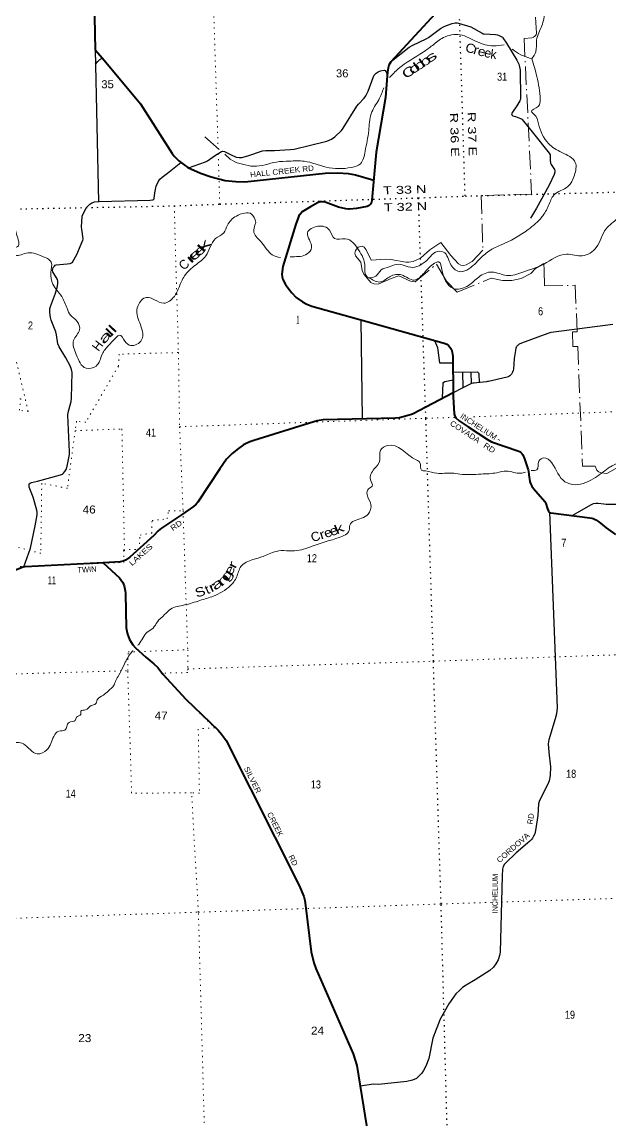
# Model space of a CAD drawing. Header units: feet. Extents: x 489137 to 739700, y 189004 to 379547.
# Drawn here: x 678686 to 691554, y 287687 to 311700 of the extents above; entities that cross this region are included whole.
import ezdxf
from ezdxf.enums import TextEntityAlignment as Align

# ---------------------------------------------------------------- set-up
doc = ezdxf.new("R2010")
doc.units = ezdxf.units.FT
doc.header["$LTSCALE"] = 80
doc.linetypes.add('DOT_DASHED', pattern=[7.7, 5, -1.2, 0.3, -1.2])
doc.linetypes.add('DOTTED', pattern=[1.5, 0.3, -1.2])
for name, color, linetype, lineweight in [('26', 7, 'Continuous', 40), ('29', 7, 'Continuous', 25), ('39', 7, 'Continuous', 13), ('44', 7, 'DOT_DASHED', 13), ('6', 7, 'DOTTED', 25), ('7', 7, 'DOTTED', 13)]:
    doc.layers.add(name, color=color, linetype=linetype, lineweight=lineweight)
for name, color, linetype in [('27', 7, 'Continuous'), ('30', 7, 'Continuous'), ('41', 7, 'Continuous')]:
    doc.layers.add(name, color=color, linetype=linetype)

msp = doc.modelspace()

# ---------------------------------------------------------------- linework, layer by layer
at = {"layer": '26'}
for points in [[(674323.75, 317857.25), (680149.64, 314467.25), (680183.23, 314437.58), (680206.55, 314402.7), (680220.33, 314351.92), (680291.14, 311093.72)], [(687986.14, 312162.2), (686757.76, 310827.13), (686715.85, 310756.43), (686699.41, 310698.67), (686685.27, 310601.85), (686676.18, 310520.75), (686678.11, 310522.84), (686643.2, 310049.06), (686439.56, 308850.23), (686345.06, 307806.86), (686337.6, 307761.58), (686311.34, 307714.87), (686285.08, 307685.67), (686241.43, 307665.73), (686009.28, 307620.83), (685856.17, 307606.84), (685832.82, 307606.84), (685774.47, 307612.68), (685611.07, 307653.56), (685322.21, 307758.66), (685252.03, 307768.56), (685208.41, 307767.42), (685164.65, 307755.74), (685002.29, 307654.35), (684817.43, 307545.53), (684779.5, 307507.58), (684754.78, 307479.65), (684726.98, 307419.99), (684681.71, 307275.03)], [(680291.14, 311093.72), (680445.11, 310907.37), (681276.95, 309911.25), (681970.07, 308820.35), (682016.63, 308769.04), (682118.06, 308660.88), (682231.9, 308573.55), (682317.54, 308517.78), (682592.21, 308390.85), (682827.66, 308311.55), (683132.35, 308233.61), (683366.5, 308209.04), (683561.34, 308204.2), (685323.85, 308394.73), (685593.95, 308402.68), (685822.72, 308389.63), (685981, 308360.91), (686384.1, 308237.89)], [(684681.71, 307275.03), (684394.35, 306354.35), (684371, 306185.02), (684376.84, 306123.71), (684397.26, 306065.32), (684452.7, 305957.29), (684511.06, 305878.46), (684587.93, 305775.36), (684686.13, 305674.09), (684820.89, 305580.01), (684919.55, 305531.03), (685027.83, 305488.71), (686046.22, 305201.19), (687923.44, 304677.06), (687981.79, 304650.78), (688016.43, 304627.72), (688057.65, 304583.63), (688085.15, 304538.31), (688101.42, 304478.52), (688116.02, 304387.07), (688123.62, 303592.65)], [(688123.62, 303592.65), (687227.72, 303124.45), (687159.73, 303101.92), (687024.12, 303062.6), (686943.2, 303044.74), (686855.79, 303036.19), (685279.09, 302996.21), (685146.46, 302977.84), (684975.23, 302928.46), (683761.79, 302548.51), (683674.07, 302515.22), (683594.4, 302481.06), (683534.65, 302449.74), (683426.54, 302372.87), (683287.12, 302261.84), (683164.19, 302138.79), (683018.66, 301931.5), (682534.57, 301198.52), (682497.59, 301155.81), (682442.52, 301104.59), (682196.8, 300936.01), (681736.52, 300628.27), (681669.63, 300569.34), (681569.08, 300468.64), (681044.24, 299999), (680954.06, 299930.21), (680902.85, 299907.43), (680836.54, 299892.4), (680461.87, 299872.75)], [(688123.62, 303592.65), (688124.48, 303502.98), (688140.26, 303130.02), (688159.07, 303080.78), (688182.41, 303042.82), (688252.82, 302974.65), (688447.02, 302846.53), (688871.01, 302572.77), (688962.95, 302520.28), (689538.68, 302321.43), (689570.57, 302303.45), (689601.2, 302281.55), (689623.09, 302261.11), (689642.05, 302231.92), (689682.1, 302149.03), (689763.72, 301903.68), (689768.98, 301877.19), (689779.91, 301797.62), (689795.09, 301654.46), (689802.53, 301630.48), (689817.86, 301591.8), (689844.12, 301550.92), (689881.56, 301496.11), (690123.51, 301210.06), (690142.47, 301182.33), (690149.7, 301166.78), (690186.24, 301052.4), (690208.14, 301003.37), (690223.12, 300979.69), (690226.98, 300977.1)], [(690226.98, 300977.1), (690238.76, 300969.2), (690259.19, 300964.82), (691111.92, 300858.98), (691158.61, 300850.23), (691185.61, 300841.54), (691215.5, 300828.33), (691246.14, 300810.81), (691311.29, 300767.43), (691469.25, 300637.97), (691674.33, 300488.93)], [(680461.87, 299872.75), (678758.5, 299783.44), (678710.62, 299775.06), (678650.87, 299755.13), (678494, 299686.85), (678249.69, 299578.62), (678192.44, 299556.6), (678081.83, 299524.53), (677976.55, 299508.25), (676676.57, 299452.22), (676600.9, 299457.63), (676418.86, 299499.25), (675042.2, 299882.59), (674867.37, 299898.81)], [(680461.87, 299872.75), (680818.93, 299544.48), (680858.76, 299496.08), (680890.06, 299444.83), (680922.47, 299366.54), (680946.96, 299262.63), (680952.65, 299202.84), (680948.85, 299197.9), (680966.49, 298447.41), (680978.27, 298374.37), (680992.49, 298314.58), (681042.36, 298193.78), (681111.99, 298081.13), (681168.04, 298010.63), (681393.25, 297806.92), (681574.34, 297664.05), (681657.43, 297584.46), (681769.55, 297441.2), (682273.69, 296888.36), (682979.86, 296213.76), (683055.28, 296128.12), (683121.34, 296039.27), (683152.02, 295988.62), (684752.09, 292814.21), (684853.69, 292573.63), (684879.07, 292489.71), (684891.1, 292379.15), (685017.34, 291362.1), (685072.49, 291123.85), (685115.22, 291000.75), (685933.96, 289136.45), (686011.85, 288882.88), (686085.75, 288424.17), (686471.28, 286031.22)]]:
    msp.add_lwpolyline(points, dxfattribs=at)
at = {"layer": '29'}
for p, q in [((680291.14, 311093.72), (680363.36, 307770.48)), ((686098.4, 305186.62), (686131.3, 303017.82)), ((688327.16, 304042.81), (688335.72, 303698.14)), ((688507.15, 304046.22), (688515.98, 303787.79))]:
    msp.add_line(p, q, dxfattribs=at)
for points in [[(686774.71, 310845.55), (687158.76, 311146.7), (687241.79, 311196.34), (687532.41, 311329.55), (687583.3, 311363.4), (687847.03, 311558.95), (687907.41, 311595.2), (687974.15, 311621.6), (688101.27, 311665.27), (688161.99, 311678.55), (688205.47, 311680.91), (688237.88, 311676.66), (688511.17, 311593.27), (688752.05, 311454.53), (688778.61, 311443.14), (688800.87, 311438.55), (689043.64, 311423.68), (689093.57, 311416.56), (689127.72, 311405.17), (689171.36, 311384.28), (689196.88, 311367.77), (689211.2, 311350.11), (689288, 311235.3), (689515.99, 310866.78), (689554.62, 310774.86), (689573.59, 310717.91), (689583.82, 310642.78), (689592.56, 310023.06), (689588.77, 309993.64), (689583.21, 309976.71), (689516.15, 309865.69), (689419.91, 309728.79), (689406.63, 309706.97), (689400.93, 309688.92), (689403.42, 309668.53), (689412.32, 309658.56), (689423.7, 309649.06), (689487.42, 309630.7), (689596.36, 309592.1), (689612.49, 309582.62), (689630.84, 309566.41), (689878.99, 309261.08), (690223.42, 308830.81), (690241.3, 308797.72), (690246.19, 308779.55), (690245.22, 308676.74), (690251.88, 308612.49), (690262.35, 308584.42), (690340.71, 308471.74), (690348.65, 308441.62), (690344.85, 308413.14), (690328.04, 308364.39), (690220.45, 308133.06), (689942.05, 307628.14), (689811.82, 307410.26)], [(680298.09, 310773.86), (680347.86, 310834.65), (680391.66, 310875.96), (680414.26, 310891.61), (680445.08, 310909.87)], [(682326.68, 308511.83), (682698.64, 308638.09), (682748.91, 308664.03), (682898.81, 308773.51), (683049.23, 308866.87), (683074.31, 308873.51), (683117.81, 308868.94), (683249.25, 308800.26), (683374.08, 308740.61), (683435.16, 308733.22), (683495.51, 308736.81), (683631.72, 308773.47), (683950.87, 308881.1), (684023.67, 308890.28), (684209.37, 308891.85), (684554.09, 308908.33), (684645.29, 308919.07), (685359.79, 309092.14), (685461.14, 309139.29), (685528.23, 309190.08), (685679.29, 309325.84), (685715.39, 309374.71), (686011.37, 309860.72), (686048.13, 309906.16), (686175.18, 310035.13), (686212.48, 310088.54), (686263.13, 310187.15), (686368.49, 310487.03), (686394.63, 310536.59), (686436.37, 310582.16), (686478.11, 310612.53), (686529.25, 310635.19), (686610.92, 310642.91), (686631.79, 310637.22), (686648.87, 310620.13), (686679.91, 310565.14)], [(680373.19, 307770.74), (681494.81, 307800.62), (681550.75, 307812.23), (681569.72, 307823.62), (681578.29, 307841.49), (681592.45, 307965.03), (681624.18, 308107.28), (681666.48, 308203.32), (681706.33, 308260.28), (681755, 308307.01), (681869.31, 308393.22), (682165.39, 308624.57)], [(678725.39, 299781.7), (678873.62, 300195.46), (678977.87, 300678.54), (679017.83, 300924.48), (679019.73, 300970.05), (679013.21, 301020.7), (678929.16, 301308.8), (678856.71, 301488.26), (678845.17, 301530.1), (678841.38, 301564.27), (678845.17, 301596.54), (678868.66, 301617.79), (678892.61, 301628.82), (679022.8, 301658.78), (679532, 301797.78), (679571.84, 301814.86), (679587.02, 301824.36), (679624.97, 301866.12), (679655.33, 301911.68), (679676.48, 301985.33), (679723.63, 302243.92), (679726.79, 302301.71), (679691.38, 303103.93), (679698.93, 303160.68), (679763.48, 303403.89), (679769.28, 303481.7), (679782.45, 304034.2), (679771.46, 304099.37), (679744.5, 304178.49), (679648.18, 304351.97), (679501.65, 304596.15), (679474.6, 304661.58), (679444.72, 304861.95), (679425.82, 304920.47), (679326.48, 305181.87), (679308.12, 305237.85), (679292.94, 305344.16), (679296.25, 305429.21), (679310.02, 305475.17), (679418.53, 305767.95), (679461.8, 305921.32), (679469.39, 305985.87), (679469.39, 306031.43), (679461.8, 306065.61), (679363.14, 306232.67), (679353.96, 306264.52), (679359.35, 306299.12), (679372.63, 306331.39), (679395.4, 306361.77), (679412.47, 306378.86), (679432.68, 306390.02), (679678.43, 306407.54), (679744.5, 306420.62), (679772.96, 306432.01), (679790.21, 306447.25), (679883.62, 306617.6), (680019.6, 306925.63), (680024.11, 306954.87), (679994.99, 307167.93), (679991.15, 307216.1), (680002.53, 307451.51), (680014.72, 307493.48), (680101.2, 307645.17), (680123.96, 307671.75), (680169.5, 307715.41), (680213.13, 307745.79), (680270.05, 307764.77), (680377.23, 307770.86)], [(691617.61, 305083.23), (690321.14, 304919.91), (690254.42, 304906.79), (690190.23, 304887.64), (689617.9, 304673.6), (689565.06, 304651.27), (689540.39, 304635.13), (689527.11, 304624.69), (689511.01, 304607.8), (689503.39, 304594.32), (689494.86, 304574.38), (689481.61, 304518.1), (689459.06, 304341.83), (689442.38, 304109.22), (689436.04, 304075.07), (689422.76, 304042.8), (689397.5, 303998.87), (689360.15, 303961.16), (689337.38, 303945.98), (689300.69, 303933.37), (688891.52, 303837.76), (688869.69, 303834.92), (688847.64, 303832.89), (688640.41, 303810.47), (688578.46, 303803.59), (688549.99, 303798.85), (688521.92, 303790.75), (688335.72, 303698.14), (688123.62, 303592.65)], [(687712.13, 304736.06), (687775.89, 304580.08), (687789.09, 304522.31), (687824.33, 304244.85), (688117.37, 304245.69)], [(688119.35, 304038.86), (688650.85, 304048.95), (688660.99, 304043.75), (688671.43, 304033.31), (688677.12, 304024.77), (688680.46, 304007.46), (688688.75, 303813.95)], [(687890.7, 303470.93), (687904.84, 303805.01), (687918.19, 303826.37), (687940.04, 303840.39), (688120.95, 303872.13)], [(690723.08, 300907.24), (691145.54, 301149.5), (691194.87, 301168.48), (691240.19, 301176.65), (691293.53, 301179.88), (691416.39, 301159.77), (691471.88, 301153.3), (691787.93, 301158.9)], [(690226.98, 300977.1), (690395.37, 296700.5), (690382.8, 296570.34), (690354.68, 296461.1), (690212.04, 296004.58), (690200.88, 295911.51), (690212.82, 295730.22), (690247.49, 295408.33), (690241.47, 295220.45), (690219.62, 295104.7), (690193.02, 295033.3), (690022.3, 294706.01), (690001.43, 294652.86), (689990.93, 294603.34), (689970.99, 294346.41), (689925.54, 294018.76), (689905.21, 293946.81), (689880, 293893.46), (689853.44, 293849.8), (689834.47, 293819.42), (689799.5, 293782.14), (689498.74, 293530.85), (689263.37, 293303.02), (689242.35, 293280.9), (689214.04, 293232.78), (689199.42, 293172.63), (689190.08, 293025.01), (689151.44, 291355.17), (689137.39, 291287.66), (689105.9, 291191.9), (689056.48, 291105.58), (689003.44, 291028.63), (688925.91, 290960.35), (688605.55, 290752.87), (688403.89, 290633.74), (688328, 290588.17), (688257.68, 290522.35), (688176.21, 290443.89), (688026.93, 290228.77), (687837.9, 289894.07), (687677.71, 289479.5), (687585.12, 289034.69), (687523.54, 288868.13), (687474.21, 288769.41), (687432.14, 288709.15), (687364.16, 288636.52), (687318.63, 288598.55), (687231.35, 288560.58), (687108.78, 288531.85), (686489.03, 288466.69), (686377.89, 288469.39), (686085.75, 288424.17)]]:
    msp.add_lwpolyline(points, dxfattribs=at)
at = {"layer": '39'}
msp.add_line((683003.78, 308914.61), (682684.74, 309188.06), dxfattribs=at)
for points in [[(689898.17, 316364.79), (689783.57, 316282.7), (689822.75, 316184.91), (689968.65, 316025.63), (690011.93, 315857.3), (689926.85, 315731.65), (689736.42, 315483.79), (689716.92, 315323.71), (689779.11, 315129.68), (689737.9, 315021.47), (689688.52, 314848.4), (689666.1, 314649.88), (689590.69, 314469.99), (689582.92, 314322.38), (689674.99, 314072.69), (689674.69, 313876.83), (689669.53, 313777.74), (689765.04, 313411.05), (689912.95, 312702.65), (690075.16, 312469.14), (690166.69, 312237.61), (690135.45, 311927.78), (690059.85, 311616.65), (689946.02, 311302.38), (689929.24, 311049.51), (689840.96, 310895.5)], [(674423.44, 314621.79), (674593.94, 314433.18), (674790.53, 314196.65), (674912, 313976.08), (674995.48, 313881.61), (675200.96, 313685.71), (675248.27, 313517.49), (675128.75, 313465.54), (675022.09, 313387.72), (675020.31, 313173.64), (675167.58, 313036.62), (675303.52, 312941.66), (675344.48, 312714.7), (675404.3, 312532.72), (675598.64, 312372.84), (675740.15, 312225.55), (675763.16, 312060.66), (675894.47, 311985.75), (676018.32, 311821.79), (676141.7, 311742.62), (676272.01, 311564.72), (676343.44, 311330.57), (676421.94, 311199.61), (676493.91, 311084.61), (676688.96, 311037.82), (676769.71, 310830.2), (676875.23, 310603.11), (676772.31, 310535.49), (676743.02, 310433.68), (676895.03, 310409.86), (677128.92, 310277.39), (677344.24, 310295.8), (677429.97, 310193.31), (677381.59, 310123.25), (677308.73, 309993.92), (677356.39, 309813.6), (677477.22, 309752.52), (677505.74, 309880.56), (677628.22, 309968.94), (677872.01, 309842.81), (677945.46, 309540.08), (678032.19, 309403.3), (678151, 309204.87), (678194.51, 309028.47), (678301.82, 308672.21), (678275.67, 308326.19), (678300.33, 308036.16), (678434.91, 307644.36), (678569.24, 307054.69), (678614.36, 306892.46), (678599.3, 306787.03), (678462.94, 306758.81), (678509.36, 306620.86), (678774.96, 306644.78), (679117.81, 306580.1), (679325.43, 306448.88), (679320.04, 306220.56), (679363.85, 305965.42), (679555.34, 305696.43), (679671.83, 305439.38), (679753.05, 305284.27), (679896.17, 305151.16), (679945.97, 304966.86), (679815.54, 304736.91), (679872.98, 304429.67), (680089.61, 304129.11), (680308.2, 304173.87), (680443.73, 304436.27), (680579.38, 304625.99), (680751.67, 304804.67), (680814.81, 304852.96), (680939.84, 304717.3), (681069.68, 304624.18), (681304.09, 304748.14), (681320.82, 304934.38), (681207.23, 305298.53), (681225.55, 305498.95), (681411.95, 305678.05), (681586.96, 305626.63), (681790.96, 305549.81), (682020.58, 305699.88), (682174.49, 306023.4), (682245.46, 306148.64), (682480.65, 306383.67), (682708.78, 306584.17), (682923.64, 306961.96), (683101.44, 307090.32), (683183.38, 307254.25), (683377.18, 307455.76), (683708.77, 307499.79), (683802.98, 307314.77)], [(689235.95, 311197.39), (689007.52, 311178.02), (688643.8, 311266.32), (688272.13, 311418.99), (687906.75, 311357.83), (687667.65, 311187.29), (687462.22, 311037.93), (686920.1, 310674.8), (686731.6, 310488.12)], [(689840.96, 310895.5), (689602.33, 310983.41), (689415.23, 311104.11)], [(689840.96, 310895.5), (689951.17, 310509.04), (690024.5, 310004.4), (689982.53, 309853.76), (689834.55, 309740.41), (689888.56, 309687.47), (689987.62, 309474.33), (690206.15, 309040.56), (690500.32, 308847.26), (690793.19, 308629.69), (690775.29, 308346.5), (690629.2, 308099.94), (690327.91, 307917.49), (690209.57, 307687.89), (690061.65, 307435.22), (689764.98, 307164.07), (689157.76, 306819.22), (688998.46, 306747.93), (688763.45, 306575.5), (688464.82, 306302.26), (688285.18, 306236.44), (688072.94, 306387.72), (687909.31, 306669.64), (687737.92, 306666.65), (687588.51, 306533.06), (687419.13, 306392.83), (687229.24, 306332.76), (686874.23, 306399.1), (686720.5, 306344.13), (686546.91, 306278.48), (686425.79, 306143.7), (686284.42, 306101.62)], [(686601.15, 310259.42), (686492.05, 310000.02), (686325.57, 309692.3), (686273.87, 309323.31), (686194.3, 308872.75), (686091.32, 308601.21), (685897.99, 308520.85), (685343.01, 308526.83), (684863.15, 308654.13), (684536.24, 308656.68), (684254.39, 308636.32), (683754.73, 308544.98), (683509.66, 308589.65), (683289.45, 308669.76), (683122.99, 308812.43)], [(686291.98, 306097.38), (686534.46, 306015.63), (686744.75, 306136.87), (686993.07, 306167.54), (687267.65, 306055.25), (687483.04, 306208.94), (687685.09, 306404.64), (687800.58, 306456.48), (687881.33, 306248.86), (688171.17, 305859.58), (688453.23, 305935.96), (688679.91, 306122.8), (688969.23, 306232.22), (689292.28, 306154.84), (689645.09, 306231.79), (690104.03, 306404.72), (690603.93, 306625.29), (690946.01, 306586.83), (691251.34, 306769.4), (691467.38, 307175.49), (691710.75, 307406.73), (691850.91, 307580.43), (692165.9, 307708.77), (692275.93, 307671.6), (692286.42, 307383.18), (692273.32, 307142.53), (692263.65, 306372.99), (692248.82, 305847.6), (692319.25, 305579.1), (692809.84, 304880.72), (692953.6, 304519.48), (692930.48, 304001.92), (692775.14, 303795.47), (692592.78, 303822.44), (692534.92, 303800.56), (692547.72, 303570.76), (692431.04, 303490.62), (692357.23, 303324.92), (692169.06, 303275), (692080.13, 303211.82), (692196.68, 303090.05), (692286.91, 302765.6), (692181.02, 302524.26), (691920.16, 302270.3), (691722.5, 302062.61), (691560.39, 301974.43)], [(683802.98, 307314.77), (683763.02, 307095.54), (683935, 306872.42), (684162.66, 306608.52), (684342.34, 306546.55)], [(684553.67, 306560.72), (684607.78, 306565), (684928.76, 306626.89), (685023.44, 306768.97), (684933.38, 307087.37), (685163.12, 307233.4), (685415.86, 307145.9), (685524.11, 306963.31), (685760.31, 306958.11), (686051.82, 306718.29), (686189.59, 306354.85), (686230.44, 306131.92), (686291.98, 306097.38)], [(689704.36, 301858.13), (689600.88, 301830.96), (689288.74, 301880.39), (689077.97, 301843.94), (688731.86, 301813.62), (688265.87, 301812.11), (688093.7, 301835.34), (687766.98, 301831.84), (687515.37, 301881.02), (687426.08, 301898.6), (687395.02, 302063.25), (687314.63, 302121.47), (686685.9, 302440.27), (686531.58, 302336.82), (686515.8, 302118.3), (686394.38, 301924.96), (686312.57, 301688.35), (686348.97, 301548.08), (686271.95, 301491.31), (686237.27, 301367.14), (686322.28, 301151.56), (686260.03, 300935.72), (686115.37, 300846.69), (685857.48, 300697.82), (685844.79, 300580.34), (685627.38, 300426.59), (685079.75, 300251.07), (684703.76, 300139.12), (684248.26, 300123.78), (684092.58, 300066.73), (683963.04, 300012.46), (683741.13, 299943.38), (683477.24, 299792.31), (683383.15, 299561.4), (683243.47, 299371.56), (682874.89, 299144.74), (682581.12, 299049.33), (682241.06, 298950.55), (681939.05, 298860.95), (681807.43, 298740), (681648.72, 298579.89), (681555.82, 298445.93), (681427.41, 298353.34), (681241.48, 298089.46), (681218.39, 298062.97)], [(691553.59, 301974.89), (691233.68, 301739.4), (690792.47, 301581.12), (690562.56, 301647.09), (690278.17, 302056.71), (690103.39, 302168.71), (689998.63, 302094.98), (689953.69, 301907.91), (689825.62, 301894.29)], [(681115.07, 297957.87), (681061.72, 297890.37), (680914.04, 297629.63), (680805.25, 297418.49), (680740.15, 297299.48), (680700.66, 297201.41), (680573.43, 297068.47), (680467.07, 296980.56), (680334.86, 296879.77), (680297.28, 296785.8), (680201.41, 296752.71), (680079.16, 296656.26), (679973.04, 296628.92), (679973.16, 296556.24), (679882.09, 296497.04), (679851.91, 296425.49), (679715.97, 296383.16), (679666.17, 296292.86), (679626.09, 296214.96), (679495.6, 296192.98), (679382.01, 296076.59), (679231.24, 295783.45), (679022.02, 295694.55), (678716.99, 295913.78), (678448.13, 295932.17), (678126.03, 295839.97), (677690.39, 295766.65), (677262.82, 295693.58), (676995.32, 295528.27), (676718.62, 295263.75), (676475.67, 294949.75), (676291.64, 294758.61), (675998.35, 294715.71), (675659.06, 294728), (675285.31, 294676.69), (675123.64, 294617.44), (675029.19, 294517.21)]]:
    msp.add_spline(points, degree=3, dxfattribs=at)
at = {"layer": '44'}
for points in [[(689924.02, 311805.24), (689941.26, 311454.53), (689934.29, 311415.98), (689909.59, 311386.77), (689878.16, 311364.31), (689845.58, 311354.84), (689672.5, 311341.7), (689837.69, 307936.82), (688736.63, 307901.78), (688769.22, 306709.06), (688535.01, 306462), (688406.58, 306386.36), (688357.19, 306372.89), (688291.43, 306382.21), (688240.45, 306413.32), (688072.98, 306589.77), (687849.94, 306877.94), (687611.02, 306715.52), (687404.85, 306537.91), (687243.68, 306462.74), (687149.39, 306444.77), (687087.08, 306443.83), (686756.23, 306506.8), (686651, 306512.16), (686329.13, 306488.24), (686218.94, 306717.14), (686175.07, 306777.23), (686127.62, 306797.23), (686040.37, 306772.74), (685981.43, 306700.09), (685968.53, 306646.94), (685983.02, 306587.11), (686102.47, 306447.29), (686128.42, 306266.39), (686166.09, 306188.68), (686320.39, 306003.55), (686381.61, 305973.03), (686476.87, 305967.76), (686765.52, 306089.25), (686928.99, 306150.55), (687189.51, 306033.6), (687287.11, 306018.58), (687757.56, 306406.62), (687882.68, 306191.32), (687972.77, 306028.59), (688207.99, 305790.76), (688952.1, 306098.78), (689201.82, 306049.57), (689405.59, 306049.4), (689606.04, 306089.67), (689822.39, 306200.96), (689925.93, 306306.94), (690029.69, 306377.37), (690108.01, 306417.23)], [(690108.01, 306417.23), (690108.01, 306417.23), (690115, 306274.04), (690117.6, 305927.02), (690788.49, 305941.58), (690788.49, 305941.58), (690834.53, 304923.97), (690730.63, 304923.62), (690742.48, 304604.99), (690845.67, 304606.05), (690951.54, 301983.09), (691228.54, 301985.72), (691260.99, 301895.27), (691302.62, 301859.92), (691358.75, 301839.71), (691483.19, 301823.05), (691728.74, 301967.5)]]:
    msp.add_lwpolyline(points, dxfattribs=at)
at = {"layer": '6'}
msp.add_line((687411.23, 306384.14), (687361.89, 307853.2), dxfattribs=at)
for points in [[(688383.41, 307894.99), (688216.84, 313217.58), (688070.95, 318522.59), (687930.94, 323833.83), (687768.34, 329158.55), (687692.16, 332065.37)], [(675954.92, 307514.31), (678051.55, 307600.92), (682017.19, 307679.77), (683014.65, 307716.82), (687361.89, 307853.2), (688387.5, 307893.09), (692695.08, 308006.1), (693690.52, 308043.1), (694152.08, 308056.51)], [(688033.77, 286079.35), (688000.43, 287095.2), (687856.2, 292412.38), (687688.03, 297720.78), (687523.83, 303031.32), (687418.89, 306156.07)]]:
    msp.add_lwpolyline(points, dxfattribs=at)
at = {"layer": '7'}
for points in [[(683014.65, 307716.82), (682847.6, 313055.55), (682688.8, 318388.46), (682564.25, 323722.36), (682446.17, 329042.31), (682390.63, 331902.24)], [(682017.19, 307679.77), (682109.5, 304471.46), (682135.03, 302848.53), (682211.24, 301010.98)], [(678051.55, 307600.92), (678061.78, 306086.6), (677615.57, 305962.57), (677771.67, 305387.51), (677963.52, 304488.35), (678484.48, 304608.49), (678822.95, 303182.47), (678630.9, 303207.7), (678663.59, 303456.53), (678150.81, 303538.57), (678068.9, 303031.31), (678023.18, 303557.07), (677452.48, 303550.59), (677481.85, 302689.12)], [(682109.5, 304471.46), (680815.46, 304435.89), (680794.96, 304172.76), (680082.61, 302946.43), (679882.3, 302966.86), (679849.99, 302761.95), (679681.25, 301502.95)], [(688567.72, 303066.02), (692841.96, 303216.09), (697548.2, 303354.82)], [(682135.03, 302848.53), (687531.83, 303033.57), (688207.26, 303054.73)], [(679849.99, 302761.95), (680873.38, 302800.38), (680929.18, 300135.73)], [(679681.25, 301502.95), (679119.26, 301611.83), (679119.26, 301611.83), (679097.72, 300080.43), (678473.73, 300240.02), (678441.35, 300586.43), (678255.86, 300588.07)], [(678255.86, 300588.07), (678276.68, 300077.3), (678289.73, 299774.23), (680917.1, 299879.97), (680911, 300157.34), (681245.58, 300167.05), (681272.66, 300480.86), (681525.67, 300520.52), (681531.71, 300795.35), (681861.43, 300833.2), (681894.63, 301007.84), (682211.24, 301010.98)], [(682211.24, 301010.98), (682312.74, 297970.55), (682312.92, 297552.52), (682313.28, 297471.75), (681760.9, 297459.75), (682232.85, 296927.79), (682901.43, 296267.05), (682543.2, 296238.46), (682570.26, 294837.72), (682396.69, 294840.76), (681085.57, 294837), (681000.8, 297514.41), (681008.98, 297922.58), (682312.74, 297970.55)], [(682312.92, 297552.52), (687688.03, 297720.78), (692987.96, 297907.05), (698343.44, 298056.56), (699043.13, 298066.79)], [(674945.12, 297330.06), (676993.96, 297395.99), (681000.8, 297514.41)], [(682715.99, 285901.66), (682694.56, 286904.72), (682546.01, 292231.87), (682396.69, 294840.76)], [(675107.47, 291966.97), (677215.49, 292056.83), (682544, 292231.81), (687856.2, 292412.38), (693156.67, 292580.49), (698501.06, 292764.01), (701493.38, 292877.18)]]:
    msp.add_lwpolyline(points, dxfattribs=at)

# ---------------------------------------------------------------- texts
at = {"layer": '27', "width": 1.1}
msp.add_text('HALL CREEK RD', height=120, rotation=6.073, dxfattribs=at).set_placement((683684.27, 308300.36))
at = {"layer": '27'}
for s, rotation, p in [('INCHELIUM', 327.151, (688644.86, 302802.12)), ('CREEK', 296.751, (684172.6, 294127.64))]:
    msp.add_text(s, height=120, rotation=rotation, dxfattribs=at).set_placement(p, align=Align.CENTER)
for s, rotation, width, p in [('COVADA', 326.586, 1.1, (688349.59, 302688.32)), ('-', 330.277, 1.55, (689096.02, 302523.59)), ('RD', 327.151, 1.15, (688882.31, 302335.83)), ('RD', 34.453, 1.15, (682094.99, 300640.8)), ('LAKES', 41.823, 1.2, (681326.53, 300003.02)), ('TWIN', 3.001, 0.9, (680112.04, 299667.61)), ('SILVER', 296.751, 1.1, (683678.86, 295098.94)), ('RD', 296.751, 1.05, (684567.1, 293339.7))]:
    msp.add_text(s, height=120, rotation=rotation, dxfattribs=dict(at, width=width)).set_placement(p, align=Align.CENTER)
at = {"layer": '30'}
for s, rotation, width, p in [('RD', 81.845, 0.9, (689874.64, 294266.31)), ('CORDOVA', 41.446, 1.1, (689472.01, 293597.33)), ('INCHELIUM', 89.501, 0.95, (689098.17, 292638.13))]:
    msp.add_text(s, height=120, rotation=rotation, dxfattribs=dict(at, width=width)).set_placement(p, align=Align.CENTER)
at = {"layer": '41'}
for s, rotation, width, p in [('C', 339.852, 1.1, (688465.64, 311033.5)), ('s', 36.013, 1.95, (687688.36, 310856.15)), ('r', 344.788, 1.2, (688598.22, 310993.54)), ('e', 344.788, 1.1, (688722.4, 310958.44)), ('o', 34.142, 1.6, (687320.4, 310607.95)), ('b', 32.952, 1.65, (687429.89, 310677.64)), ('b', 34.619, 1.7, (687560.34, 310765.42)), ('C', 34.142, 1.45, (687197.23, 310524.43)), ('k', 48.75, 2.1, (682741.33, 306742.63)), ('e', 41.207, 1.9, (682535.69, 306545.09)), ('e', 41.417, 1.9, (682642.6, 306635.4)), ('r', 42.6, 2.15, (682448.59, 306466.86)), ('l', 46.394, 1.8, (680675.66, 304850.36)), ('l', 46.349, 1.8, (680743.42, 304923.09)), ('a', 47.712, 2, (680576.34, 304747)), ('e', 18.106, 1.15, (685536.13, 300480.92)), ('k', 24.477, 1.5, (685665.59, 300531.88)), ('C', 17.436, 1.05, (685138.43, 300353.36)), ('r', 17.436, 1.25, (685282.64, 300398.65)), ('e', 18.106, 1.15, (685410.39, 300439.81)), ('g', 57.844, 1.7, (683243.92, 299549.23)), ('e', 64.653, 1.35, (683320.09, 299672.32)), ('r', 65.203, 1.5, (683385.54, 299790.11)), ('a', 35.458, 1.75, (683012.39, 299333.31)), ('n', 40.047, 1.95, (683149.54, 299430.38)), ('S', 18.727, 1.25, (682616.83, 299144.29)), ('t', 22.872, 1.15, (682777.27, 299198.38)), ('r', 25.992, 1.5, (682887.18, 299253.08))]:
    msp.add_text(s, height=200, rotation=rotation, dxfattribs=dict(at, width=width)).set_placement(p, align=Align.CENTER)
for s, rotation, p in [('e', 347.924, (688860.67, 310924.54)), ('k', 353.549, (688994.66, 310893.03)), ('C', 44.371, (682300.43, 306324.66)), ('H', 53.076, (680420.07, 304558.71))]:
    msp.add_text(s, height=200, rotation=rotation, dxfattribs=at).set_placement(p, align=Align.CENTER)
at = {"layer": '44', "width": 0.85}
msp.add_text('COLVILLE', height=400, rotation=278.762, dxfattribs=at).set_placement((691522.03, 313199.98))
at = {"layer": '6', "width": 1.35}
for s, rotation, p in [('R 36 E', 271.792, (688049.68, 309713.07)), ('R 37 E', 271.792, (688434.49, 309730.12)), ('T 33 N', 1.797, (686590.14, 307928.58)), ('T 32 N', 1.797, (686606.8, 307556.88))]:
    msp.add_text(s, height=175, rotation=rotation, dxfattribs=at).set_placement(p)
at = {"layer": '7'}
for s, width, p in [('36', 1.05, (685692.86, 310489.49)), ('31', 0.85, (689192.19, 310415.88)), ('35', 1.05, (680558.91, 310250.77)), ('6', 0.85, (690033.21, 305286.47)), ('1', 0.4, (684723.43, 305100.53)), ('2', 0.85, (678872.24, 304975.4)), ('41', 0.85, (681509.5, 302632.11)), ('46', 1.1, (680156.44, 300950.72)), ('7', 0.85, (690540.83, 300222.18)), ('12', 0.85, (685030.1, 299886.35)), ('11', 0.65, (679340.73, 299401.45)), ('47', 1.1, (681731.64, 296444.13)), ('18', 0.85, (690702.35, 295172)), ('14', 0.85, (679752.24, 294736.66)), ('13', 0.85, (685116.81, 294937.98)), ('19', 0.85, (690676.19, 289902.75)), ('24', 1.1, (685153.14, 289554.85)), ('23', 1.1, (680060.83, 289391.53))]:
    msp.add_text(s, height=175, dxfattribs=dict(at, width=width)).set_placement(p, align=Align.CENTER)

doc.saveas('drawing.dxf')
